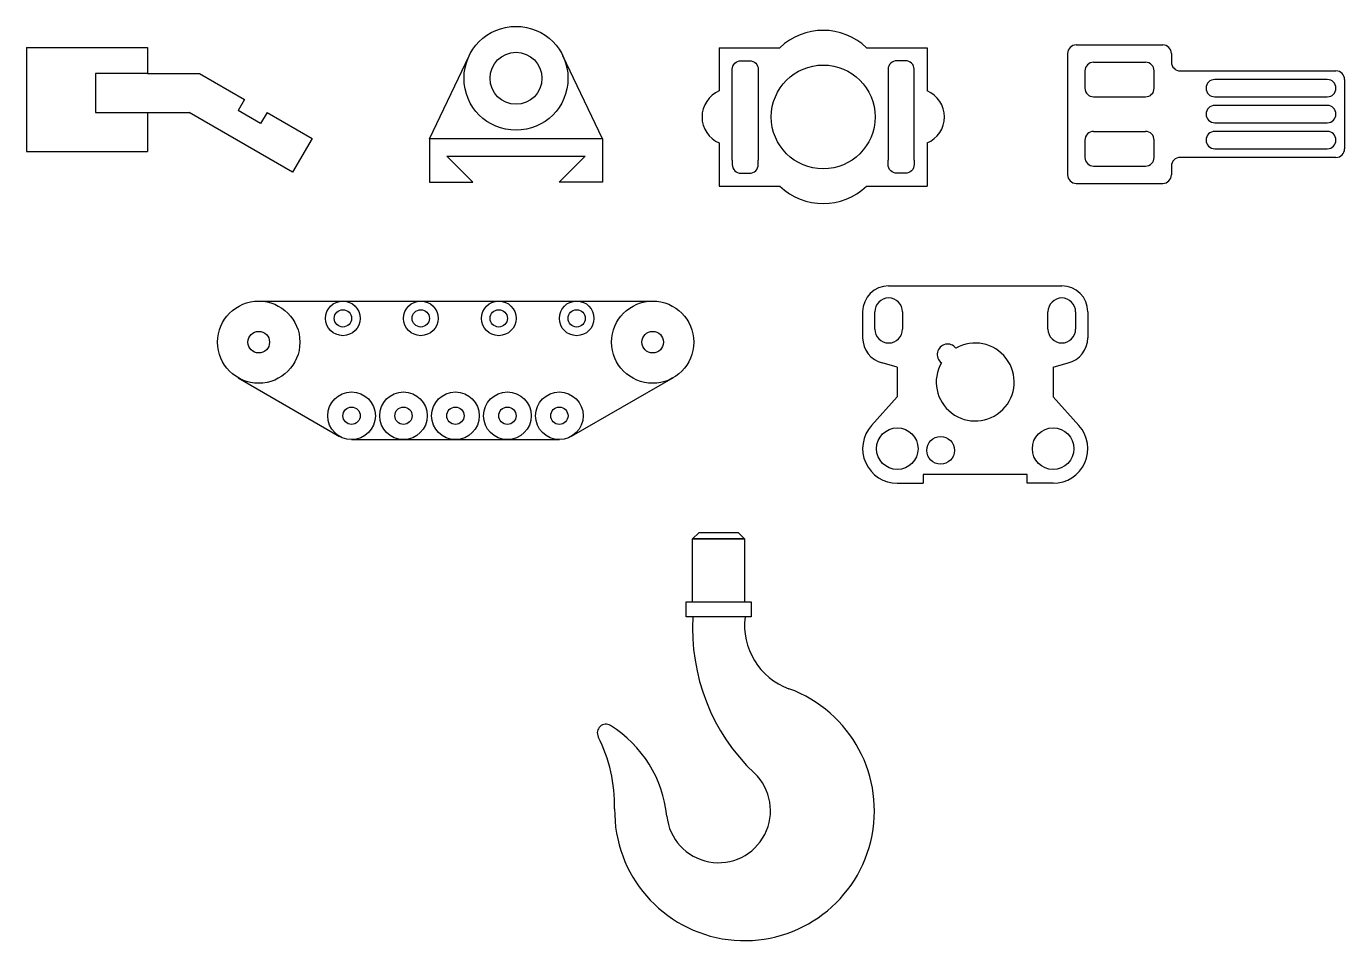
# Model space of a CAD drawing. Header units: millimetres. Extents: x 3048 to 3809, y 1211 to 1739.
import ezdxf

# ---------------------------------------------------------------- set-up
doc = ezdxf.new("R2010")
doc.units = ezdxf.units.MM

msp = doc.modelspace()

# ---------------------------------------------------------------- linework, layer by layer
for p, q in [((3654.45, 1728.45), (3704.45, 1728.45)), ((3704.45, 1728.45), (3704.45, 1728.45)), ((3048.19, 1726.97), (3048.19, 1666.97)), ((3048.19, 1726.97), (3118.19, 1726.97)), ((3118.19, 1726.97), (3118.19, 1711.97)), ((3280.94, 1674.15), (3303.87, 1722.09)), ((3380.94, 1674.15), (3358, 1722.09)), ((3448.35, 1726.83), (3455.85, 1726.83)), ((3448.35, 1726.83), (3448.35, 1701.83)), ((3455.85, 1726.83), (3470.85, 1726.83)), ((3470.85, 1726.83), (3483.35, 1726.83)), ((3533.35, 1726.83), (3568.35, 1726.83)), ((3568.35, 1726.83), (3568.35, 1701.83)), ((3649.45, 1723.45), (3649.45, 1723.45)), ((3649.45, 1723.45), (3649.45, 1653.45)), ((3709.45, 1723.45), (3709.45, 1723.45)), ((3709.45, 1723.45), (3709.45, 1718.45)), ((3659.45, 1713.45), (3659.45, 1703.45)), ((3664.45, 1718.45), (3694.45, 1718.45)), ((3699.45, 1703.45), (3699.45, 1713.45)), ((3709.45, 1718.45), (3709.45, 1718.45)), ((3714.45, 1713.45), (3714.45, 1713.45)), ((3714.45, 1713.45), (3804.45, 1713.45)), ((3804.45, 1713.45), (3804.45, 1713.45)), ((3118.19, 1711.97), (3088.19, 1711.97)), ((3088.19, 1711.97), (3088.19, 1689.47)), ((3118.19, 1711.97), (3148.19, 1711.97)), ((3148.19, 1711.97), (3174.17, 1696.97)), ((3455.85, 1661.83), (3455.85, 1711.83)), ((3470.85, 1711.83), (3470.85, 1661.83)), ((3545.85, 1711.83), (3545.85, 1661.83)), ((3560.85, 1661.83), (3560.85, 1711.83)), ((3799.45, 1708.45), (3734.45, 1708.45)), ((3734.45, 1708.45), (3734.45, 1708.45)), ((3799.45, 1708.45), (3799.45, 1708.45)), ((3809.45, 1708.45), (3809.45, 1708.45)), ((3809.45, 1708.45), (3809.45, 1668.45)), ((3664.45, 1698.45), (3694.45, 1698.45)), ((3729.45, 1703.45), (3729.45, 1703.45)), ((3729.45, 1703.45), (3729.45, 1703.45)), ((3734.45, 1698.45), (3734.45, 1698.45)), ((3734.45, 1698.45), (3799.45, 1698.45)), ((3799.45, 1698.45), (3799.45, 1698.45)), ((3804.45, 1703.45), (3804.45, 1703.45)), ((3804.45, 1703.45), (3804.45, 1703.45)), ((3174.17, 1696.97), (3170.42, 1690.47)), ((3183.41, 1682.97), (3170.42, 1690.47)), ((3799.45, 1693.45), (3734.45, 1693.45)), ((3734.45, 1693.45), (3734.45, 1693.45)), ((3799.45, 1693.45), (3799.45, 1693.45)), ((3088.19, 1689.47), (3142.16, 1689.47)), ((3118.19, 1689.47), (3118.19, 1666.97)), ((3201.89, 1654.98), (3142.16, 1689.47)), ((3187.16, 1689.47), (3183.41, 1682.97)), ((3187.16, 1689.47), (3213.14, 1674.47)), ((3729.45, 1688.45), (3729.45, 1688.45)), ((3729.45, 1688.45), (3729.45, 1688.45)), ((3734.45, 1683.45), (3734.45, 1683.45)), ((3734.45, 1683.45), (3799.45, 1683.45)), ((3799.45, 1683.45), (3799.45, 1683.45)), ((3804.45, 1688.45), (3804.45, 1688.45)), ((3804.45, 1688.45), (3804.45, 1688.45)), ((3664.45, 1678.45), (3694.45, 1678.45)), ((3799.45, 1678.45), (3734.45, 1678.45)), ((3734.45, 1678.45), (3734.45, 1678.45)), ((3799.45, 1678.45), (3799.45, 1678.45)), ((3213.14, 1674.47), (3201.89, 1654.98)), ((3380.94, 1674.15), (3280.94, 1674.15)), ((3280.94, 1674.15), (3280.94, 1649.15)), ((3380.94, 1674.15), (3380.94, 1649.15)), ((3448.35, 1671.83), (3448.35, 1646.83)), ((3568.35, 1671.83), (3568.35, 1646.83)), ((3659.45, 1673.45), (3659.45, 1663.45)), ((3699.45, 1663.45), (3699.45, 1673.45)), ((3729.45, 1673.45), (3729.45, 1673.45)), ((3729.45, 1673.45), (3729.45, 1673.45)), ((3734.45, 1668.45), (3734.45, 1668.45)), ((3734.45, 1668.45), (3799.45, 1668.45)), ((3799.45, 1668.45), (3799.45, 1668.45)), ((3804.45, 1673.45), (3804.45, 1673.45)), ((3804.45, 1673.45), (3804.45, 1673.45)), ((3809.45, 1668.45), (3809.45, 1668.45)), ((3048.19, 1666.97), (3118.19, 1666.97)), ((3290.94, 1664.15), (3370.94, 1664.15)), ((3290.94, 1664.15), (3305.94, 1649.15)), ((3370.94, 1664.15), (3355.94, 1649.15)), ((3714.45, 1663.45), (3714.45, 1663.45)), ((3804.45, 1663.45), (3714.45, 1663.45)), ((3804.45, 1663.45), (3804.45, 1663.45)), ((3649.45, 1653.45), (3649.45, 1653.45)), ((3664.45, 1658.45), (3694.45, 1658.45)), ((3709.45, 1658.45), (3709.45, 1658.45)), ((3709.45, 1658.45), (3709.45, 1653.45)), ((3709.45, 1653.45), (3709.45, 1653.45)), ((3280.94, 1649.15), (3305.94, 1649.15)), ((3380.94, 1649.15), (3355.94, 1649.15)), ((3448.35, 1646.83), (3455.85, 1646.83)), ((3455.85, 1646.83), (3470.85, 1646.83)), ((3470.85, 1646.83), (3483.35, 1646.83)), ((3533.35, 1646.83), (3568.35, 1646.83)), ((3654.45, 1648.45), (3704.45, 1648.45)), ((3704.45, 1648.45), (3704.45, 1648.45)), ((3546.12, 1589.28), (3646.12, 1589.28)), ((3646.12, 1589.28), (3646.12, 1589.28)), ((3182.37, 1580.51), (3409.87, 1580.51)), ((3546.12, 1582.28), (3546.12, 1582.28)), ((3546.12, 1582.28), (3546.12, 1582.28)), ((3531.12, 1574.28), (3531.12, 1559.28)), ((3538.12, 1564.28), (3538.12, 1574.28)), ((3538.12, 1574.28), (3538.12, 1574.28)), ((3554.12, 1574.28), (3554.12, 1574.28)), ((3554.12, 1574.28), (3554.12, 1564.28)), ((3638.12, 1564.28), (3638.12, 1574.28)), ((3654.12, 1574.28), (3654.12, 1564.28)), ((3661.12, 1574.28), (3661.12, 1574.28)), ((3661.12, 1574.28), (3661.12, 1559.28)), ((3538.12, 1564.28), (3538.12, 1564.28)), ((3554.12, 1564.28), (3554.12, 1564.28)), ((3546.12, 1556.28), (3546.12, 1556.28)), ((3546.12, 1556.28), (3546.12, 1556.28)), ((3661.12, 1559.28), (3661.12, 1559.28)), ((3661.12, 1559.28), (3661.12, 1559.28)), ((3551.12, 1542.25), (3542.46, 1544.73)), ((3551.12, 1542.25), (3551.12, 1525.25)), ((3641.12, 1542.25), (3649.79, 1544.73)), ((3641.12, 1542.25), (3641.12, 1525.25)), ((3170.49, 1536.19), (3229.09, 1502.35)), ((3421.7, 1536.17), (3362.82, 1502.34)), ((3551.12, 1525.25), (3536.22, 1508.58)), ((3641.12, 1525.25), (3656.03, 1508.58)), ((3235.97, 1500.51), (3265.97, 1500.51)), ((3265.97, 1500.51), (3295.97, 1500.51)), ((3295.97, 1500.51), (3325.97, 1500.51)), ((3325.97, 1500.51), (3355.97, 1500.51)), ((3626.12, 1480.25), (3566.12, 1480.25)), ((3566.12, 1480.25), (3566.12, 1475.25)), ((3626.12, 1475.25), (3626.12, 1480.25)), ((3551.12, 1475.25), (3566.12, 1475.25)), ((3641.12, 1475.25), (3626.12, 1475.25)), ((3432.9, 1443.18), (3436.44, 1446.72)), ((3459.36, 1446.72), (3436.44, 1446.72)), ((3462.9, 1443.18), (3459.36, 1446.72)), ((3462.9, 1443.18), (3432.9, 1443.18)), ((3432.9, 1406.72), (3432.9, 1443.18)), ((3432.9, 1443.18), (3462.9, 1443.18)), ((3462.9, 1443.18), (3462.9, 1406.72)), ((3429.15, 1406.72), (3466.65, 1406.72)), ((3429.15, 1398.12), (3429.15, 1406.72)), ((3466.65, 1406.72), (3466.65, 1398.12)), ((3466.65, 1398.12), (3429.15, 1398.12))]:
    msp.add_line(p, q)
for points in [[(3455.85, 1711.83), (3455.85, 1714.33, -0.414214), (3460.85, 1719.33), (3463.35, 1719.33), (3465.85, 1719.33, -0.414214), (3470.85, 1714.33), (3470.85, 1711.83)], [(3560.85, 1711.83), (3560.85, 1714.33, 0.414214), (3555.85, 1719.33), (3553.35, 1719.33), (3550.85, 1719.33, 0.414214), (3545.85, 1714.33), (3545.85, 1711.83)], [(3455.85, 1661.83), (3455.85, 1659.33, 0.414214), (3460.85, 1654.33), (3463.35, 1654.33), (3465.85, 1654.33, 0.414214), (3470.85, 1659.33), (3470.85, 1661.83)], [(3560.85, 1661.83), (3560.85, 1659.33, -0.414214), (3555.85, 1654.33), (3553.35, 1654.33), (3550.85, 1654.33, -0.414214), (3545.85, 1659.33), (3545.85, 1661.83)]]:
    msp.add_lwpolyline(points, format="xyb")
for centre, radius in [((3330.94, 1709.15), 30), ((3330.94, 1709.15), 15), ((3508.35, 1686.83), 30), ((3182.37, 1556.76), 23.75), ((3230.97, 1570.51), 10), ((3275.97, 1570.51), 10), ((3320.97, 1570.51), 10), ((3365.97, 1570.51), 10), ((3409.87, 1556.76), 23.75), ((3230.97, 1570.51), 5), ((3275.97, 1570.51), 5), ((3320.97, 1570.51), 5), ((3365.97, 1570.51), 5), ((3182.37, 1556.76), 6.25), ((3409.87, 1556.76), 6.25), ((3235.97, 1514.26), 13.75), ((3265.97, 1514.26), 13.75), ((3295.97, 1514.26), 13.75), ((3325.97, 1514.26), 13.75), ((3355.97, 1514.26), 13.75), ((3235.97, 1514.26), 5), ((3265.97, 1514.26), 5), ((3295.97, 1514.26), 5), ((3325.97, 1514.26), 5), ((3355.97, 1514.26), 5), ((3551.12, 1495.25), 12), ((3576.12, 1494.25), 8), ((3641.12, 1495.25), 12)]:
    msp.add_circle(centre, radius)
for centre, radius, start, end in [((3508.35, 1700.58), 36.25, 46.39718, 133.60282), ((3654.45, 1723.45), 5, 90, 180), ((3704.45, 1723.45), 5, 0, 90), ((3664.45, 1713.45), 5, 90, 180), ((3694.45, 1713.45), 5, 0, 90), ((3714.45, 1718.45), 5, 180, 270), ((3804.45, 1708.45), 5, 0, 90), ((3734.45, 1703.45), 5, 90, 180), ((3799.45, 1703.45), 5, 0, 90), ((3454.6, 1686.83), 16.25, 112.61986, 247.38014), ((3562.1, 1686.83), 16.25, 292.61986, 67.38014), ((3664.45, 1703.45), 5, 180, 270), ((3694.45, 1703.45), 5, 270, 0), ((3734.45, 1703.45), 5, 180, 270), ((3799.45, 1703.45), 5, 270, 0), ((3734.45, 1688.45), 5, 90, 180), ((3799.45, 1688.45), 5, 0, 90), ((3734.45, 1688.45), 5, 180, 270), ((3799.45, 1688.45), 5, 270, 0), ((3664.45, 1673.45), 5, 90, 180), ((3694.45, 1673.45), 5, 0, 90), ((3734.45, 1673.45), 5, 90, 180), ((3799.45, 1673.45), 5, 0, 90), ((3734.45, 1673.45), 5, 180, 270), ((3799.45, 1673.45), 5, 270, 0), ((3804.45, 1668.45), 5, 270, 0), ((3664.45, 1663.45), 5, 180, 270), ((3694.45, 1663.45), 5, 270, 0), ((3714.45, 1658.45), 5, 90, 180), ((3654.45, 1653.45), 5, 180, 270), ((3704.45, 1653.45), 5, 270, 0), ((3508.35, 1673.08), 36.25, 226.39718, 313.60282), ((3546.12, 1574.28), 15, 90, 180), ((3646.12, 1574.28), 15, 0, 90), ((3546.12, 1574.28), 8, 90, 180), ((3546.12, 1574.28), 8, 0, 90), ((3646.12, 1574.28), 8, 90, 180), ((3646.12, 1574.28), 8, 0, 90), ((3546.12, 1564.28), 8, 180, 270), ((3546.12, 1564.28), 8, 270, 0), ((3646.12, 1564.28), 8, 180, 270), ((3646.12, 1564.28), 8, 270, 0), ((3546.12, 1559.28), 15, 180, 255.85631), ((3596.12, 1533.75), 22.5, 150.32451, 119.67549), ((3580.21, 1549.66), 6, 37.33774, 232.66226), ((3646.12, 1559.28), 15, 284.14369, 0), ((3551.12, 1495.25), 20, 138.18969, 270), ((3641.12, 1495.25), 20, 270, 41.81031), ((3547.9, 1391.12), 115, 176.51027, 226.39718), ((3501.9, 1393.24), 39, 172.81395, 249.99481), ((3462.9, 1286.12), 75, 179.11983, 69.99481), ((3382.9, 1331.12), 5, 57.95388, 206.55163), ((3348.41, 1276.02), 70, 5.7941, 57.95388), ((3297.92, 1288.65), 90, 359.11983, 26.55163), ((3447.9, 1286.12), 30, 185.7941, 46.39718)]:
    msp.add_arc(centre, radius, start, end)

doc.saveas('drawing.dxf')
